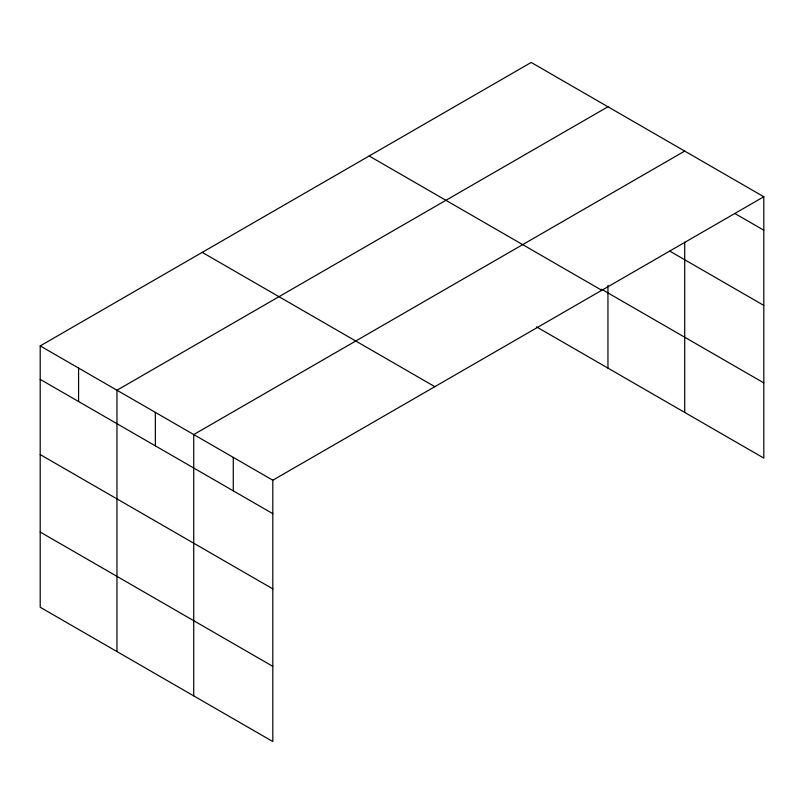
<?xml version="1.0" encoding="UTF-8"?>
<svg xmlns="http://www.w3.org/2000/svg" width="804" height="804" viewBox="0 0 804 804"><rect width="100%" height="100%" fill="white"/><g stroke="black" fill="none" stroke-linecap="round" stroke-linejoin="round"><path stroke-width="1.21" d="M763.8 196.749L531.183 62.451L40.2 345.911L40.2 607.251L272.817 741.549L272.817 480.219L763.8 196.749L763.8 458.089L536.509 326.866M607.945 106.771L116.962 390.231L116.962 651.572M684.706 151.092L193.734 434.552L193.734 695.892M734.946 213.552L763.8 230.205M669.782 251.129L763.8 305.409M601.543 289.209L763.8 382.885M369.157 155.996L601.774 290.294M202.226 252.366L434.843 386.674M40.2 345.911L272.817 480.219M40.2 379.367L272.817 513.676M40.2 454.572L272.817 588.87M40.2 532.047L272.817 666.355M684.706 242.195L684.706 412.422M607.945 285.41L607.945 368.101M233.281 457.386L233.281 490.842M155.353 412.392L155.353 445.848M78.581 368.071L78.581 401.528"/></g></svg>
